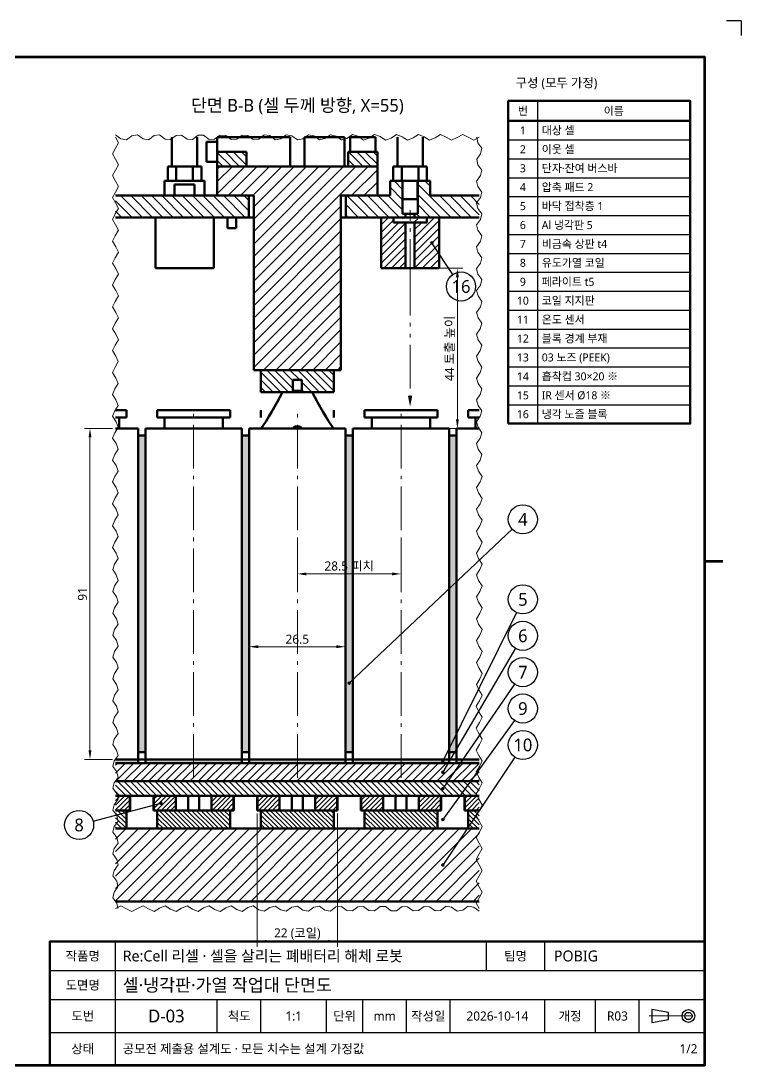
# Model space of a CAD drawing. Header units: millimetres. Extents: x 0 to 1800, y -680 to 297.
# Drawn here: x 222 to 420, y -330 to -43 of the extents above; entities that cross this region are included whole.
import ezdxf
from ezdxf.enums import TextEntityAlignment as Align

# ---------------------------------------------------------------- set-up
doc = ezdxf.new("R2010")
doc.units = ezdxf.units.MM
doc.linetypes.add('KS_CENTER', pattern=[17, 12, -2, 1, -2])
doc.linetypes.add('KS_PHANTOM', pattern=[20, 12, -2, 1, -2, 1, -2])
for name, color, linetype, lineweight in [('BALLOON', 7, 'Continuous', 25), ('BREAK', 7, 'Continuous', 18), ('CENTER', 1, 'KS_CENTER', 18), ('DIM', 3, 'Continuous', 18), ('FRAME', 7, 'Continuous', 70), ('HATCH', 8, 'Continuous', 13), ('OUTLINE', 7, 'Continuous', 50), ('PHANTOM', 6, 'KS_PHANTOM', 18), ('SYMBOL', 7, 'Continuous', 25), ('TABLE', 7, 'Continuous', 25), ('TABLE_THK', 7, 'Continuous', 50), ('TEXT', 7, 'Continuous', 25)]:
    doc.layers.add(name, color=color, linetype=linetype, lineweight=lineweight)
doc.styles.add('KS', font='malgun.ttf')
doc.dimstyles.new('KS_00', dxfattribs={"dimtxt": 2.5, "dimasz": 2.5, "dimexe": 1.5, "dimexo": 0.8, "dimgap": 0.8, "dimtad": 1, "dimlfac": 50, "dimdsep": 46, "dimtxsty": 'KS', "dimcen": 0, "dimclrd": 3, "dimclre": 3, "dimclrt": 7, "dimazin": 3, "dimtfac": 0.7, "dimtmove": 0, "dimatfit": 3, "dimlwd": 18, "dimlwe": 18, "dimarcsym": 0})

# ---------------------------------------------------------------- blocks, each defined once
blk = doc.blocks.new('_CLOSEDFILLED')
at = {"color": 0, "linetype": 'ByBlock'}
blk.add_solid([(-1, 0.16), (0, 0), (-1, -0.16)], dxfattribs=at)
blk = doc.blocks.new('*D37')
at = {"color": 3, "lineweight": 18}
for p, q in [((284.75, 125.8), (284.75, 126.5)), ((311.25, 125.8), (311.25, 126.5)), ((287.25, 125), (308.75, 125))]:
    blk.add_line(p, q, dxfattribs=at)
at = {"layer": 'Defpoints'}
for p in [(284.75, 125), (284.75, 125), (311.25, 125)]:
    blk.add_point(p, dxfattribs=at)
at = {"layer": 'DIM', "color": 3, "xscale": 2.5, "yscale": 2.5, "rotation": 180}
blk.add_blockref('_CLOSEDFILLED', (284.75, 125), dxfattribs=at)
at = {"layer": 'DIM', "color": 3, "xscale": 2.5, "yscale": 2.5}
blk.add_blockref('_CLOSEDFILLED', (311.25, 125), dxfattribs=at)
at = {"layer": 'DIM', "color": 7, "insert": (298, 127.05), "char_height": 2.5, "attachment_point": 5, "style": 'KS'}
blk.add_mtext('26.5', dxfattribs=at)
blk = doc.blocks.new('*D38')
at = {"color": 3, "lineweight": 18}
for p, q in [((298, 154.2), (298, 143.5)), ((326.5, 154.2), (326.5, 143.5)), ((300.5, 145), (324, 145))]:
    blk.add_line(p, q, dxfattribs=at)
at = {"layer": 'Defpoints'}
for p in [(298, 155), (326.5, 155), (298, 145)]:
    blk.add_point(p, dxfattribs=at)
at = {"layer": 'DIM', "color": 3, "xscale": 2.5, "yscale": 2.5, "rotation": 180}
blk.add_blockref('_CLOSEDFILLED', (298, 145), dxfattribs=at)
at = {"layer": 'DIM', "color": 3, "xscale": 2.5, "yscale": 2.5}
blk.add_blockref('_CLOSEDFILLED', (326.5, 145), dxfattribs=at)
at = {"layer": 'DIM', "color": 7, "insert": (312.25, 147.05), "char_height": 2.5, "attachment_point": 5, "style": 'KS'}
blk.add_mtext('28.5 피치', dxfattribs=at)
blk = doc.blocks.new('*D39')
at = {"color": 3, "lineweight": 18}
for p, q in [((247.2, 185), (239.5, 185)), ((241, 96.5), (241, 182.5)), ((247.2, 94), (239.5, 94))]:
    blk.add_line(p, q, dxfattribs=at)
at = {"layer": 'Defpoints'}
for p in [(248, 185), (241, 94), (248, 94)]:
    blk.add_point(p, dxfattribs=at)
at = {"layer": 'DIM', "color": 3, "xscale": 2.5, "yscale": 2.5}
for p, rotation in [((241, 185), 90), ((241, 94), 270)]:
    blk.add_blockref('_CLOSEDFILLED', p, dxfattribs=dict(at, rotation=rotation))
at = {"layer": 'DIM', "color": 7, "insert": (238.95, 139.5), "char_height": 2.5, "attachment_point": 5, "rotation": 90, "style": 'KS'}
blk.add_mtext('91', dxfattribs=at)
blk = doc.blocks.new('*D40')
at = {"color": 3, "lineweight": 18}
for p, q in [((287, 79.2), (287, 42.5)), ((309, 79.2), (309, 42.5)), ((289.5, 44), (306.5, 44))]:
    blk.add_line(p, q, dxfattribs=at)
at = {"layer": 'Defpoints'}
for p in [(287, 80), (309, 80), (287, 44)]:
    blk.add_point(p, dxfattribs=at)
at = {"layer": 'DIM', "color": 3, "xscale": 2.5, "yscale": 2.5, "rotation": 180}
blk.add_blockref('_CLOSEDFILLED', (287, 44), dxfattribs=at)
at = {"layer": 'DIM', "color": 3, "xscale": 2.5, "yscale": 2.5}
blk.add_blockref('_CLOSEDFILLED', (309, 44), dxfattribs=at)
at = {"layer": 'DIM', "color": 7, "insert": (298, 46.05), "char_height": 2.5, "attachment_point": 5, "style": 'KS'}
blk.add_mtext('22 (코일)', dxfattribs=at)
blk = doc.blocks.new('*D41')
at = {"color": 3, "lineweight": 18}
for p, q in [((329.8, 229), (343.5, 229)), ((342, 187.5), (342, 226.5)), ((329.8, 185), (343.5, 185))]:
    blk.add_line(p, q, dxfattribs=at)
at = {"layer": 'Defpoints'}
for p in [(329, 229), (329, 185), (342, 185)]:
    blk.add_point(p, dxfattribs=at)
at = {"layer": 'DIM', "color": 3, "xscale": 2.5, "yscale": 2.5}
for p, rotation in [((342, 229), 90), ((342, 185), 270)]:
    blk.add_blockref('_CLOSEDFILLED', p, dxfattribs=dict(at, rotation=rotation))
at = {"layer": 'DIM', "color": 7, "insert": (339.95, 207), "char_height": 2.5, "attachment_point": 5, "rotation": 90, "style": 'KS'}
blk.add_mtext('44 토출 높이', dxfattribs=at)
blk = doc.blocks.new('D-03_R03_1of2')
at = {"layer": 'BALLOON'}
h = blk.add_hatch(color=256, dxfattribs=at)
h.dxf.hatch_style = 1
edge = h.paths.add_edge_path()
edge.add_arc((335, 236), 0.5, 0, 360)
h = blk.add_hatch(color=256, dxfattribs=at)
h.dxf.hatch_style = 1
edge = h.paths.add_edge_path()
edge.add_arc((312.25, 115), 0.5, 0, 360)
h = blk.add_hatch(color=256, dxfattribs=at)
h.dxf.hatch_style = 1
edge = h.paths.add_edge_path()
edge.add_arc((338, 93.5), 0.5, 0, 360)
h = blk.add_hatch(color=256, dxfattribs=at)
h.dxf.hatch_style = 1
edge = h.paths.add_edge_path()
edge.add_arc((338, 90.5), 0.5, 0, 360)
h = blk.add_hatch(color=256, dxfattribs=at)
h.dxf.hatch_style = 1
edge = h.paths.add_edge_path()
edge.add_arc((338, 86), 0.5, 0, 360)
h = blk.add_hatch(color=256, dxfattribs=at)
h.dxf.hatch_style = 1
edge = h.paths.add_edge_path()
edge.add_arc((260.5, 82), 0.5, 0, 360)
h = blk.add_hatch(color=256, dxfattribs=at)
h.dxf.hatch_style = 1
edge = h.paths.add_edge_path()
edge.add_arc((338, 77.5), 0.5, 0, 360)
h = blk.add_hatch(color=256, dxfattribs=at)
h.dxf.hatch_style = 1
edge = h.paths.add_edge_path()
edge.add_arc((338, 65), 0.5, 0, 360)
at = {"layer": 'HATCH'}
h = blk.add_hatch(dxfattribs=at)
h.set_pattern_fill('ANSI31', scale=0.503937, angle=90, style=0)
h.paths.add_polyline_path([(284, 257), (276, 257), (276, 261), (284, 261)])
h = blk.add_hatch(dxfattribs=at)
h.set_pattern_fill('ANSI31', scale=0.503937, angle=90, style=0)
h.paths.add_polyline_path([(320, 257), (312, 257), (312, 261), (320, 261)])
h = blk.add_hatch(dxfattribs=at)
h.set_pattern_fill('ANSI31', scale=0.755906, style=0)
h.paths.add_polyline_path([(320, 249), (310, 249), (310, 201), (286, 201), (286, 249), (276, 249), (276, 257), (320, 257)])
h = blk.add_hatch(dxfattribs=at)
h.set_pattern_fill('ANSI31', scale=0.62992, angle=90, style=0)
h.paths.add_polyline_path([(323.5, 249), (323.5, 253), (326.9, 253), (326.9, 244), (327.75, 244), (327.75, 243), (311.3, 243), (311.3, 249)])
h = blk.add_hatch(dxfattribs=at)
h.set_pattern_fill('ANSI31', scale=0.62992, angle=90, style=0)
h.paths.add_polyline_path([(330.25, 243), (330.25, 244), (331.1, 244), (331.1, 253), (334.5, 253), (334.5, 249), (348, 249), (348, 243)])
h = blk.add_hatch(dxfattribs=at)
h.set_pattern_fill('ANSI31', scale=0.62992, angle=90, style=0)
h.paths.add_polyline_path([(284.7, 249), (284.7, 243), (248, 243), (248, 249)])
h = blk.add_hatch(dxfattribs=at)
h.set_pattern_fill('ANSI31', scale=0.47244, style=0)
h.paths.add_polyline_path([(324.4, 243), (324.4, 241.6), (326.9, 241.6), (326.9, 243), (327.75, 243), (327.75, 229), (321, 229), (321, 243)])
h = blk.add_hatch(dxfattribs=at)
h.set_pattern_fill('ANSI31', scale=0.47244, style=0)
h.paths.add_polyline_path([(337, 229), (330.25, 229), (330.25, 243), (331.1, 243), (331.1, 241.6), (333.6, 241.6), (333.6, 243), (337, 243)])
h = blk.add_hatch(dxfattribs=at)
h.set_pattern_fill('ANSI31', scale=0.47244, angle=90, style=0)
h.paths.add_polyline_path([(308, 195), (299.25, 195), (299.25, 198.3), (296.75, 198.3), (296.75, 195), (288, 195), (288, 201), (308, 201)])
h = blk.add_hatch(color=7, dxfattribs=at)
h.dxf.hatch_style = 1
h.paths.add_polyline_path([(256.25, 96), (254.25, 96), (254.25, 183), (256.25, 183)])
h = blk.add_hatch(color=7, dxfattribs=at)
h.dxf.hatch_style = 1
h.paths.add_polyline_path([(284.75, 96), (282.75, 96), (282.75, 183), (284.75, 183)])
h = blk.add_hatch(color=7, dxfattribs=at)
h.dxf.hatch_style = 1
h.paths.add_polyline_path([(313.25, 96), (311.25, 96), (311.25, 183), (313.25, 183)])
h = blk.add_hatch(color=7, dxfattribs=at)
h.dxf.hatch_style = 1
h.paths.add_polyline_path([(341.75, 96), (339.75, 96), (339.75, 183), (341.75, 183)])
h = blk.add_hatch(color=7, dxfattribs=at)
h.dxf.hatch_style = 1
h.paths.add_polyline_path([(254.25, 94), (254.25, 93), (248, 93), (248, 94)])
h = blk.add_hatch(dxfattribs=at)
h.set_pattern_fill('ANSI31', scale=0.503937, style=0)
h.paths.add_polyline_path([(348, 93), (348, 88), (248, 88), (248, 93)])
h = blk.add_hatch(color=7, dxfattribs=at)
h.dxf.hatch_style = 1
h.paths.add_polyline_path([(282.75, 93), (256.25, 93), (256.25, 94), (282.75, 94)])
h = blk.add_hatch(color=7, dxfattribs=at)
h.dxf.hatch_style = 1
h.paths.add_polyline_path([(311.25, 93), (284.75, 93), (284.75, 94), (311.25, 94)])
h = blk.add_hatch(color=7, dxfattribs=at)
h.dxf.hatch_style = 1
h.paths.add_polyline_path([(339.75, 93), (313.25, 93), (313.25, 94), (339.75, 94)])
h = blk.add_hatch(color=7, dxfattribs=at)
h.dxf.hatch_style = 1
h.paths.add_polyline_path([(341.75, 93), (341.75, 94), (348, 94), (348, 93)])
h = blk.add_hatch(dxfattribs=at)
h.set_pattern_fill('ANSI31', scale=0.377953, angle=90, style=0)
h.paths.add_polyline_path([(348, 88), (348, 84), (248, 84), (248, 88)])
h = blk.add_hatch(dxfattribs=at)
h.set_pattern_fill('ANSI31', scale=0.283465, style=0)
h.paths.add_polyline_path([(251.95445, 84), (251.95445, 80), (251.95445, 80), (248, 80), (248, 84)])
h = blk.add_hatch(dxfattribs=at)
h.set_pattern_fill('ANSI31', scale=0.283465, style=0)
h.paths.add_polyline_path([(264.60102, 80), (258.54555, 80), (258.54555, 84), (264.60102, 84)])
h = blk.add_hatch(dxfattribs=at)
h.set_pattern_fill('ANSI31', scale=0.283465, style=0)
h.paths.add_polyline_path([(280.45445, 80), (274.39898, 80), (274.39898, 84), (280.45445, 84)])
h = blk.add_hatch(dxfattribs=at)
h.set_pattern_fill('ANSI31', scale=0.283465, style=0)
h.paths.add_polyline_path([(293.10102, 80), (287.04555, 80), (287.04555, 84), (293.10102, 84)])
h = blk.add_hatch(dxfattribs=at)
h.set_pattern_fill('ANSI31', scale=0.283465, style=0)
h.paths.add_polyline_path([(308.95445, 80), (302.89898, 80), (302.89898, 84), (308.95445, 84)])
h = blk.add_hatch(dxfattribs=at)
h.set_pattern_fill('ANSI31', scale=0.283465, style=0)
h.paths.add_polyline_path([(321.60102, 80), (315.54555, 80), (315.54555, 84), (321.60102, 84)])
h = blk.add_hatch(dxfattribs=at)
h.set_pattern_fill('ANSI31', scale=0.283465, style=0)
h.paths.add_polyline_path([(337.45445, 80), (331.39898, 80), (331.39898, 84), (337.45445, 84)])
h = blk.add_hatch(dxfattribs=at)
h.set_pattern_fill('ANSI31', scale=0.283465, style=0)
h.paths.add_polyline_path([(344.04555, 80), (344.04555, 84), (348, 84), (348, 80)])
h = blk.add_hatch(dxfattribs=at)
h.set_pattern_fill('ANSI31', scale=0.283465, angle=90, style=0)
h.paths.add_polyline_path([(251, 80), (251, 75), (248, 75), (248, 80)])
h = blk.add_hatch(dxfattribs=at)
h.set_pattern_fill('ANSI31', scale=0.283465, angle=90, style=0)
h.paths.add_polyline_path([(279.5, 75), (259.5, 75), (259.5, 80), (279.5, 80)])
h = blk.add_hatch(dxfattribs=at)
h.set_pattern_fill('ANSI31', scale=0.283465, angle=90, style=0)
h.paths.add_polyline_path([(308, 75), (288, 75), (288, 80), (308, 80)])
h = blk.add_hatch(dxfattribs=at)
h.set_pattern_fill('ANSI31', scale=0.283465, angle=90, style=0)
h.paths.add_polyline_path([(336.5, 75), (316.5, 75), (316.5, 80), (336.5, 80)])
h = blk.add_hatch(dxfattribs=at)
h.set_pattern_fill('ANSI31', scale=0.283465, angle=90, style=0)
h.paths.add_polyline_path([(345, 75), (345, 80), (348, 80), (348, 75)])
h = blk.add_hatch(dxfattribs=at)
h.set_pattern_fill('ANSI31', scale=0.75591, style=0)
h.paths.add_polyline_path([(348, 75), (348, 55), (248, 55), (248, 75)])
at = {"layer": 'BALLOON'}
for p, q in [((340.7812, 227.3282), (335, 236)), ((357.08899, 157.25664), (312.25, 115)), ((358.22728, 134.41427), (338, 93.5)), ((357.97594, 124.5499), (338, 90.5)), ((357.73388, 114.70383), (338, 86)), ((357.65998, 104.75588), (338, 77.5)), ((357.7812, 94.6718), (338, 65)), ((241.86494, 77.03065), (260.5, 82))]:
    blk.add_line(p, q, dxfattribs=at)
for centre in [(343, 224), (360, 160), (360, 138), (360, 128), (360, 118), (360, 108), (360, 98), (238, 76)]:
    blk.add_circle(centre, 4, dxfattribs=at)
at = {"layer": 'BREAK'}
for points in [[(248, 265), (248.79999, 263.49645), (247.99406, 261.99291), (247.20005, 260.48936), (248.01188, 258.98582), (248.79986, 257.48227), (247.98218, 255.97872), (247.20027, 254.47518), (248.02376, 252.97163), (248.79955, 251.46809), (247.9703, 249.96454), (247.20067, 248.46099), (248.03564, 246.95745), (248.79907, 245.4539), (247.95843, 243.95035), (247.20124, 242.44681), (248.0475, 240.94326), (248.79841, 239.43972), (247.94657, 237.93617), (247.20199, 236.43262), (248.05936, 234.92908), (248.79757, 233.42553), (247.93472, 231.92199), (247.20292, 230.41844), (248.0712, 228.91489), (248.79656, 227.41135), (247.92288, 225.9078), (247.20402, 224.40426), (248.08303, 222.90071), (248.79537, 221.39716), (247.91106, 219.89362), (247.20529, 218.39007), (248.09484, 216.88652), (248.794, 215.38298), (247.89926, 213.87943), (247.20675, 212.37589), (248.10663, 210.87234), (248.79246, 209.36879), (247.88748, 207.86525), (247.20838, 206.3617), (248.11839, 204.85816), (248.79075, 203.35461), (247.87573, 201.85106), (247.21018, 200.34752), (248.13013, 198.84397), (248.78886, 197.34043), (247.86401, 195.83688), (247.21215, 194.33333), (248.14184, 192.82979), (248.78679, 191.32624), (247.85231, 189.8227), (247.2143, 188.31915), (248.15352, 186.8156), (248.78456, 185.31206), (247.84065, 183.80851), (247.21663, 182.30496), (248.16517, 180.80142), (248.78215, 179.29787), (247.82902, 177.79433), (247.21912, 176.29078), (248.17678, 174.78723), (248.77956, 173.28369), (247.81743, 171.78014), (247.22179, 170.2766), (248.18834, 168.77305), (248.77681, 167.2695), (247.80589, 165.76596), (247.22463, 164.26241), (248.19987, 162.75887), (248.77388, 161.25532), (247.79438, 159.75177), (247.22765, 158.24823), (248.21136, 156.74468), (248.77079, 155.24113), (247.78292, 153.73759), (247.23083, 152.23404), (248.22279, 150.7305), (248.76752, 149.22695), (247.77151, 147.7234), (247.23418, 146.21986), (248.23418, 144.71631), (248.76408, 143.21277), (247.76014, 141.70922), (247.2377, 140.20567), (248.24552, 138.70213), (248.76048, 137.19858), (247.74883, 135.69504), (247.24139, 134.19149), (248.2568, 132.68794), (248.7567, 131.1844), (247.73758, 129.68085), (247.24524, 128.1773), (248.26803, 126.67376), (248.75276, 125.17021), (247.72638, 123.66667), (247.24927, 122.16312), (248.27919, 120.65957), (248.74866, 119.15603), (247.71525, 117.65248), (247.25346, 116.14894), (248.2903, 114.64539), (248.74439, 113.14184), (247.70417, 111.6383), (247.25781, 110.13475), (248.30134, 108.63121), (248.73995, 107.12766), (247.69317, 105.62411), (247.26233, 104.12057), (248.31231, 102.61702), (248.73536, 101.11348), (247.68223, 99.60993), (247.267, 98.10638), (248.32322, 96.60284), (248.73059, 95.09929), (247.67136, 93.59574), (247.27185, 92.0922), (248.33405, 90.58865), (248.72567, 89.08511), (247.66056, 87.58156), (247.27685, 86.07801), (248.34481, 84.57447), (248.72059, 83.07092), (247.64984, 81.56738), (247.28201, 80.06383), (248.3555, 78.56028), (248.71535, 77.05674), (247.63919, 75.55319), (247.28733, 74.04965), (248.3661, 72.5461), (248.70995, 71.04255), (247.62863, 69.53901), (247.29281, 68.03546), (248.37663, 66.53191), (248.7044, 65.02837), (247.61814, 63.52482), (247.29844, 62.02128), (248.38707, 60.51773), (248.69869, 59.01418), (247.60774, 57.51064), (247.30423, 56.00709), (248.39742, 54.50355), (248.69282, 53)], [(348, 265), (346.48485, 264.2001), (344.9697, 265.02538), (343.45455, 265.79909), (341.93939, 264.94926), (340.42424, 264.20252), (338.90909, 265.07604), (337.39394, 265.79507), (335.87879, 264.89873), (334.36364, 264.20814), (332.84848, 265.1264), (331.33333, 265.78785), (329.81818, 264.8486), (328.30303, 264.21696), (326.78788, 265.17625), (325.27273, 265.77745), (323.75758, 264.79908), (322.24242, 264.22893), (320.72727, 265.22539), (319.21212, 265.76392), (317.69697, 264.75037), (316.18182, 264.244), (314.66667, 265.27362), (313.15152, 265.74732), (311.63636, 264.70267), (310.12121, 264.26212), (308.60606, 265.32074), (307.09091, 265.72771), (305.57576, 264.65616), (304.06061, 264.2832), (302.54545, 265.36658), (301.0303, 265.70516), (299.51515, 264.61104), (298, 264.30718), (296.48485, 265.41094), (294.9697, 265.67978), (293.45455, 264.56749), (291.93939, 264.33394), (290.42424, 265.45365), (288.90909, 265.65166), (287.39394, 264.52567), (285.87879, 264.36339), (284.36364, 265.49453), (282.84848, 265.62092), (281.33333, 264.48577), (279.81818, 264.3954), (278.30303, 265.53342), (276.78788, 265.58767), (275.27273, 264.44794), (273.75758, 264.42984), (272.24242, 265.57016), (270.72727, 265.55206), (269.21212, 264.41233), (267.69697, 264.46658), (266.18182, 265.6046), (264.66667, 265.51423), (263.15152, 264.37908), (261.63636, 264.50547), (260.12121, 265.63661), (258.60606, 265.47433), (257.09091, 264.34834), (255.57576, 264.54635), (254.06061, 265.66606), (252.54545, 265.43251), (251.0303, 264.32022), (249.51515, 264.58906), (248, 265.69282)], [(348, 53), (347.20001, 54.50355), (348.00594, 56.00709), (348.79995, 57.51064), (347.98812, 59.01418), (347.20014, 60.51773), (348.01782, 62.02128), (348.79973, 63.52482), (347.97624, 65.02837), (347.20045, 66.53191), (348.0297, 68.03546), (348.79933, 69.53901), (347.96436, 71.04255), (347.20093, 72.5461), (348.04157, 74.04965), (348.79876, 75.55319), (347.9525, 77.05674), (347.20159, 78.56028), (348.05343, 80.06383), (348.79801, 81.56738), (347.94064, 83.07092), (347.20243, 84.57447), (348.06528, 86.07801), (348.79708, 87.58156), (347.9288, 89.08511), (347.20344, 90.58865), (348.07712, 92.0922), (348.79598, 93.59574), (347.91697, 95.09929), (347.20463, 96.60284), (348.08894, 98.10638), (348.79471, 99.60993), (347.90516, 101.11348), (347.206, 102.61702), (348.10074, 104.12057), (348.79325, 105.62411), (347.89337, 107.12766), (347.20754, 108.63121), (348.11252, 110.13475), (348.79162, 111.6383), (347.88161, 113.14184), (347.20925, 114.64539), (348.12427, 116.14894), (348.78982, 117.65248), (347.86987, 119.15603), (347.21114, 120.65957), (348.13599, 122.16312), (348.78785, 123.66667), (347.85816, 125.17021), (347.21321, 126.67376), (348.14769, 128.1773), (348.7857, 129.68085), (347.84648, 131.1844), (347.21544, 132.68794), (348.15935, 134.19149), (348.78337, 135.69504), (347.83483, 137.19858), (347.21785, 138.70213), (348.17098, 140.20567), (348.78088, 141.70922), (347.82322, 143.21277), (347.22044, 144.71631), (348.18257, 146.21986), (348.77821, 147.7234), (347.81166, 149.22695), (347.22319, 150.7305), (348.19411, 152.23404), (348.77537, 153.73759), (347.80013, 155.24113), (347.22612, 156.74468), (348.20562, 158.24823), (348.77235, 159.75177), (347.78864, 161.25532), (347.22921, 162.75887), (348.21708, 164.26241), (348.76917, 165.76596), (347.77721, 167.2695), (347.23248, 168.77305), (348.22849, 170.2766), (348.76582, 171.78014), (347.76582, 173.28369), (347.23592, 174.78723), (348.23986, 176.29078), (348.7623, 177.79433), (347.75448, 179.29787), (347.23952, 180.80142), (348.25117, 182.30496), (348.75861, 183.80851), (347.7432, 185.31206), (347.2433, 186.8156), (348.26242, 188.31915), (348.75476, 189.8227), (347.73197, 191.32624), (347.24724, 192.82979), (348.27362, 194.33333), (348.75073, 195.83688), (347.72081, 197.34043), (347.25134, 198.84397), (348.28475, 200.34752), (348.74654, 201.85106), (347.7097, 203.35461), (347.25561, 204.85816), (348.29583, 206.3617), (348.74219, 207.86525), (347.69866, 209.36879), (347.26005, 210.87234), (348.30683, 212.37589), (348.73767, 213.87943), (347.68769, 215.38298), (347.26464, 216.88652), (348.31777, 218.39007), (348.733, 219.89362), (347.67678, 221.39716), (347.26941, 222.90071), (348.32864, 224.40426), (348.72815, 225.9078), (347.66595, 227.41135), (347.27433, 228.91489), (348.33944, 230.41844), (348.72315, 231.92199), (347.65519, 233.42553), (347.27941, 234.92908), (348.35016, 236.43262), (348.71799, 237.93617), (347.6445, 239.43972), (347.28465, 240.94326), (348.36081, 242.44681), (348.71267, 243.95035), (347.6339, 245.4539), (347.29005, 246.95745), (348.37137, 248.46099), (348.70719, 249.96454), (347.62337, 251.46809), (347.2956, 252.97163), (348.38186, 254.47518), (348.70156, 255.97872), (347.61293, 257.48227), (347.30131, 258.98582), (348.39226, 260.48936), (348.69577, 261.99291), (347.60258, 263.49645), (347.30718, 265)], [(248, 53), (249.51515, 53.7999), (251.0303, 52.97462), (252.54545, 52.20091), (254.06061, 53.05074), (255.57576, 53.79748), (257.09091, 52.92396), (258.60606, 52.20493), (260.12121, 53.10127), (261.63636, 53.79186), (263.15152, 52.8736), (264.66667, 52.21215), (266.18182, 53.1514), (267.69697, 53.78304), (269.21212, 52.82375), (270.72727, 52.22255), (272.24242, 53.20092), (273.75758, 53.77107), (275.27273, 52.77461), (276.78788, 52.23608), (278.30303, 53.24963), (279.81818, 53.756), (281.33333, 52.72638), (282.84848, 52.25268), (284.36364, 53.29733), (285.87879, 53.73788), (287.39394, 52.67926), (288.90909, 52.27229), (290.42424, 53.34384), (291.93939, 53.7168), (293.45455, 52.63342), (294.9697, 52.29484), (296.48485, 53.38896), (298, 53.69282), (299.51515, 52.58906), (301.0303, 52.32022), (302.54545, 53.43251), (304.06061, 53.66606), (305.57576, 52.54635), (307.09091, 52.34834), (308.60606, 53.47433), (310.12121, 53.63661), (311.63636, 52.50547), (313.15152, 52.37908), (314.66667, 53.51423), (316.18182, 53.6046), (317.69697, 52.46658), (319.21212, 52.41233), (320.72727, 53.55206), (322.24242, 53.57016), (323.75758, 52.42984), (325.27273, 52.44794), (326.78788, 53.58767), (328.30303, 53.53342), (329.81818, 52.3954), (331.33333, 52.48577), (332.84848, 53.62092), (334.36364, 53.49453), (335.87879, 52.36339), (337.39394, 52.52567), (338.90909, 53.65166), (340.42424, 53.45365), (341.93939, 52.33394), (343.45455, 52.56749), (344.9697, 53.67978), (346.48485, 53.41094), (348, 52.30718)]]:
    blk.add_lwpolyline(points, dxfattribs=at)
at = {"layer": 'CENTER'}
for p, q in [((329, 225), (329, 245)), ((269.5, 89), (269.5, 189)), ((298, 89), (298, 189)), ((326.5, 89), (326.5, 189)), ((394.75, 23.5), (408, 23.5))]:
    blk.add_line(p, q, dxfattribs=at)
at = {"layer": 'FRAME'}
blk.add_line((410, 148.5), (415, 148.5), dxfattribs=at)
blk.add_lwpolyline([(20, 10), (410, 10), (410, 287), (20, 287)], close=True, dxfattribs=at)
at = {"layer": 'OUTLINE'}
for p, q in [((273, 263.75), (276, 263.75)), ((276, 261), (276, 257)), ((276, 261), (284, 261)), ((284, 261), (284, 257)), ((312, 261), (312, 257)), ((312, 261), (320, 261)), ((320, 261), (320, 257)), ((262.3812, 257), (264.6906, 257)), ((262.3812, 253), (262.3812, 257)), ((264.6906, 253), (264.6906, 257)), ((264.6906, 257), (269.3094, 257)), ((269.3094, 253), (269.3094, 257)), ((269.3094, 257), (271.6188, 257)), ((271.6188, 253), (271.6188, 257)), ((273, 258.25), (276, 258.25)), ((276, 257), (276, 249)), ((276, 257), (320, 257)), ((276, 257), (284, 257)), ((312, 257), (320, 257)), ((320, 257), (320, 249)), ((324.3812, 257), (326.6906, 257)), ((324.3812, 253), (324.3812, 257)), ((326.6906, 253), (326.6906, 257)), ((326.6906, 257), (331.3094, 257)), ((331.3094, 253), (331.3094, 257)), ((331.3094, 257), (333.6188, 257)), ((333.6188, 253), (333.6188, 257)), ((261.5, 249), (261.5, 253)), ((272.5, 249), (272.5, 253)), ((323.5, 249), (323.5, 253)), ((323.5, 253), (324.3812, 253)), ((324.3812, 253), (326.6906, 253)), ((326.6906, 253), (331.3094, 253)), ((326.9, 244), (326.9, 253)), ((326.95, 248), (326.95, 253)), ((331.05, 248), (331.05, 253)), ((331.1, 244), (331.1, 253)), ((331.3094, 253), (333.6188, 253)), ((333.6188, 253), (334.5, 253)), ((334.5, 249), (334.5, 253)), ((264.25, 252), (264.25, 249)), ((269.75, 252), (269.75, 249)), ((276, 249), (286, 249)), ((284.7, 249), (284.7, 243)), ((284.7, 249), (286, 249)), ((286, 249), (286, 201)), ((310, 249), (320, 249)), ((310, 249), (310, 201)), ((310, 249), (311.3, 249)), ((311.3, 249), (311.3, 243)), ((311.3, 249), (323.5, 249)), ((326.9, 244), (327.75, 244)), ((327.75, 243), (327.75, 244)), ((330.25, 243), (330.25, 244)), ((330.25, 244), (331.1, 244)), ((259, 229), (259, 243)), ((275, 229), (275, 243)), ((278.8, 243), (278.8, 240)), ((281.2, 243), (281.2, 240)), ((284.7, 243), (286, 243)), ((310, 243), (311.3, 243)), ((311.3, 243), (327.75, 243)), ((321, 243), (321, 229)), ((321, 243), (324.4, 243)), ((324.4, 241.6), (324.4, 243)), ((324.4, 241.6), (326.9, 241.6)), ((324.42, 241.62), (324.42, 242.98)), ((326.9, 242.98), (326.9, 243)), ((326.9, 243), (327.75, 243)), ((326.9, 241.6), (326.9, 241.62)), ((327.75, 242.98), (327.75, 243)), ((327.75, 229), (327.75, 241.62)), ((330.25, 242.98), (330.25, 243)), ((330.25, 243), (331.1, 243)), ((330.25, 229), (330.25, 241.62)), ((331.1, 242.98), (331.1, 243)), ((331.1, 241.6), (331.1, 241.62)), ((331.1, 241.6), (333.6, 241.6)), ((333.58, 241.62), (333.58, 242.98)), ((333.6, 243), (337, 243)), ((333.6, 241.6), (333.6, 243)), ((337, 243), (337, 229)), ((259, 229), (275, 229)), ((321, 229), (327.75, 229)), ((330.25, 229), (337, 229)), ((286, 201), (310, 201)), ((288, 201), (288, 195)), ((288, 201), (308, 201)), ((308, 201), (308, 195)), ((296.75, 198.3), (299.25, 198.3)), ((296.75, 195), (296.75, 198.3)), ((299.25, 195), (299.25, 198.3)), ((288, 195), (296.75, 195)), ((294, 194.94296), (294, 195)), ((299.25, 195), (308, 195)), ((302, 194.94296), (302, 195)), ((251, 188), (251, 190)), ((259.5, 188), (259.5, 190)), ((259.5, 190), (279.5, 190)), ((279.5, 188), (279.5, 190)), ((288, 188), (288, 190)), ((308, 188), (308, 190)), ((316.5, 188), (316.5, 190)), ((316.5, 190), (336.5, 190)), ((336.5, 188), (336.5, 190)), ((345, 188), (345, 190)), ((249, 185), (249, 188)), ((249, 188), (251, 188)), ((259.5, 188), (261.5, 188)), ((261.5, 185), (261.5, 188)), ((261.5, 188), (277.5, 188)), ((277.5, 185), (277.5, 188)), ((277.5, 188), (279.5, 188)), ((290, 187.99999), (290, 188)), ((306, 187.99999), (306, 188)), ((316.5, 188), (318.5, 188)), ((318.5, 185), (318.5, 188)), ((318.5, 188), (334.5, 188)), ((334.5, 185), (334.5, 188)), ((334.5, 188), (336.5, 188)), ((345, 188), (347, 188)), ((347, 185), (347, 188)), ((254.25, 185), (254.25, 94)), ((256.25, 185), (256.25, 94)), ((256.25, 185), (282.75, 185)), ((282.75, 185), (282.75, 94)), ((284.75, 185), (284.75, 94)), ((284.75, 185), (311.25, 185)), ((311.25, 185), (311.25, 94)), ((313.25, 185), (313.25, 94)), ((313.25, 185), (339.75, 185)), ((339.75, 185), (339.75, 94)), ((341.75, 185), (341.75, 94)), ((254.25, 183), (254.25, 96)), ((254.25, 183), (256.25, 183)), ((256.25, 183), (256.25, 96)), ((282.75, 183), (282.75, 96)), ((282.75, 183), (284.75, 183)), ((284.75, 183), (284.75, 96)), ((311.25, 183), (311.25, 96)), ((311.25, 183), (313.25, 183)), ((313.25, 183), (313.25, 96)), ((339.75, 183), (339.75, 96)), ((339.75, 183), (341.75, 183)), ((341.75, 183), (341.75, 96)), ((254.25, 96), (256.25, 96)), ((282.75, 96), (284.75, 96)), ((311.25, 96), (313.25, 96)), ((339.75, 96), (341.75, 96)), ((254.25, 94), (254.25, 93)), ((254.25, 94), (256.25, 94)), ((256.25, 94), (256.25, 93)), ((256.25, 94), (282.75, 94)), ((256.25, 93), (282.75, 93)), ((282.75, 94), (282.75, 93)), ((282.75, 94), (284.75, 94)), ((284.75, 94), (284.75, 93)), ((284.75, 94), (311.25, 94)), ((284.75, 93), (311.25, 93)), ((311.25, 94), (311.25, 93)), ((311.25, 94), (313.25, 94)), ((313.25, 94), (313.25, 93)), ((313.25, 94), (339.75, 94)), ((313.25, 93), (339.75, 93)), ((339.75, 94), (339.75, 93)), ((339.75, 94), (341.75, 94)), ((341.75, 94), (341.75, 93)), ((251.95445, 84), (251.95445, 80)), ((252, 80), (252, 84)), ((258.5, 80), (258.5, 84)), ((264.60102, 84), (258.54555, 84)), ((258.54555, 84), (258.54555, 80)), ((264.60102, 84), (264.60102, 80)), ((268, 80), (268, 84)), ((271, 80), (271, 84)), ((280.45445, 84), (274.39898, 84)), ((274.39898, 84), (274.39898, 80)), ((280.45445, 84), (280.45445, 80)), ((280.5, 80), (280.5, 84)), ((287, 80), (287, 84)), ((293.10102, 84), (287.04555, 84)), ((287.04555, 84), (287.04555, 80)), ((293.10102, 84), (293.10102, 80)), ((296.5, 80), (296.5, 84)), ((299.5, 80), (299.5, 84)), ((308.95445, 84), (302.89898, 84)), ((302.89898, 84), (302.89898, 80)), ((308.95445, 84), (308.95445, 80)), ((309, 80), (309, 84)), ((315.5, 80), (315.5, 84)), ((321.60102, 84), (315.54555, 84)), ((315.54555, 84), (315.54555, 80)), ((321.60102, 84), (321.60102, 80)), ((325, 80), (325, 84)), ((328, 80), (328, 84)), ((337.45445, 84), (331.39898, 84)), ((331.39898, 84), (331.39898, 80)), ((337.45445, 84), (337.45445, 80)), ((337.5, 80), (337.5, 84)), ((344, 80), (344, 84)), ((344.04555, 84), (344.04555, 80)), ((251, 80), (251, 75)), ((264.60102, 80), (258.54555, 80)), ((259.5, 80), (259.5, 75)), ((259.5, 80), (279.5, 80)), ((280.45445, 80), (274.39898, 80)), ((279.5, 80), (279.5, 75)), ((293.10102, 80), (287.04555, 80)), ((288, 80), (288, 75)), ((288, 80), (308, 80)), ((308.95445, 80), (302.89898, 80)), ((308, 80), (308, 75)), ((321.60102, 80), (315.54555, 80)), ((316.5, 80), (316.5, 75)), ((316.5, 80), (336.5, 80)), ((337.45445, 80), (331.39898, 80)), ((336.5, 80), (336.5, 75)), ((345, 80), (345, 75)), ((259.5, 75), (279.5, 75)), ((288, 75), (308, 75)), ((316.5, 75), (336.5, 75))]:
    blk.add_line(p, q, dxfattribs=at)
for points in [[(263.5, 257), (263.5, 265)], [(270.5, 257), (270.5, 265)], [(276, 261), (276, 265)], [(276, 265), (296, 265)], [(296, 257), (296, 265)], [(300, 265), (311, 265)], [(300, 257), (300, 265)], [(311, 257), (311, 265)], [(312.58775, 265), (312.5, 265)], [(312.5, 265), (312.5, 261)], [(312.84661, 265), (312.58775, 265)], [(313.26359, 265), (312.84661, 265)], [(313.81779, 265), (313.26359, 265)], [(314.48141, 265), (313.81779, 265)], [(315.22118, 265), (314.48141, 265)], [(316, 265), (315.22118, 265)], [(316.77882, 265), (316, 265)], [(317.51859, 265), (316.77882, 265)], [(318.18221, 265), (317.51859, 265)], [(318.73641, 265), (318.18221, 265)], [(319.15339, 265), (318.73641, 265)], [(319.41225, 265), (319.15339, 265)], [(319.5, 265), (319.41225, 265)], [(319.5, 265), (319.5, 261)], [(325.5, 257), (325.5, 265)], [(332.5, 257), (332.5, 265)], [(273, 263.75), (273, 263.68105), (273, 263.47766), (273, 263.15004), (273, 262.7146), (273, 262.19318), (273, 261.61193), (273, 261), (273, 260.38807), (273, 259.80682), (273, 259.2854), (273, 258.84996), (273, 258.52234), (273, 258.31895), (273, 258.25)], [(261.5, 253), (261.53458, 253), (261.6379, 253), (261.80864, 253), (262.04467, 253), (262.34302, 253), (262.69993, 253), (263.11091, 253), (263.57081, 253), (264.07382, 253), (264.61364, 253), (265.18347, 253), (265.77613, 253), (266.3842, 253), (267, 253)], [(267, 253), (267.6158, 253), (268.22387, 253), (268.81653, 253), (269.38636, 253), (269.92618, 253), (270.42919, 253), (270.88909, 253), (271.30007, 253), (271.65698, 253), (271.95533, 253), (272.19136, 253), (272.3621, 253), (272.46542, 253), (272.5, 253)], [(269.75, 252), (269.68105, 252), (269.47766, 252), (269.15004, 252), (268.7146, 252), (268.19318, 252), (267.61193, 252), (267, 252), (266.38807, 252), (265.80682, 252), (265.2854, 252), (264.84996, 252), (264.52234, 252), (264.31895, 252), (264.25, 252)], [(248, 249), (284.7, 249)], [(326.95, 248), (326.96289, 248), (327.0014, 248), (327.06504, 248), (327.15301, 248), (327.26422, 248), (327.39725, 248), (327.55043, 248), (327.72185, 248), (327.90933, 248), (328.11054, 248), (328.32293, 248), (328.54383, 248), (328.77047, 248), (329, 248)], [(329, 248), (329.22953, 248), (329.45617, 248), (329.67707, 248), (329.88946, 248), (330.09067, 248), (330.27815, 248), (330.44957, 248), (330.60275, 248), (330.73578, 248), (330.84699, 248), (330.93496, 248), (330.9986, 248), (331.03711, 248), (331.05, 248)], [(334.5, 249), (348, 249)], [(334.5, 249), (348, 249)], [(330.25, 244), (330.21866, 244), (330.12621, 244), (329.97729, 244), (329.77936, 244), (329.54235, 244), (329.27815, 244), (329, 244), (328.72185, 244), (328.45765, 244), (328.22064, 244), (328.02271, 244), (327.87379, 244), (327.78134, 244), (327.75, 244)], [(248, 243), (284.7, 243)], [(326.9, 241.6), (326.58616, 241.6), (326.28713, 241.6), (326.00473, 241.6), (325.74071, 241.6), (325.49668, 241.6), (325.27413, 241.6), (325.07444, 241.6), (324.89883, 241.6), (324.74837, 241.6), (324.62399, 241.6), (324.52645, 241.6), (324.45634, 241.6), (324.41411, 241.6), (324.4, 241.6)], [(324.42, 242.98), (324.4488, 242.98), (324.53483, 242.98), (324.67701, 242.98), (324.87356, 242.98), (325.122, 242.98), (325.41921, 242.98), (325.76145, 242.98), (326.14442, 242.98), (326.56329, 242.98), (327.01281, 242.98), (327.48732, 242.98), (327.98085, 242.98), (328.4872, 242.98), (329, 242.98)], [(324.42, 241.62), (324.4488, 241.62), (324.53483, 241.62), (324.67701, 241.62), (324.87356, 241.62), (325.122, 241.62), (325.41921, 241.62), (325.76145, 241.62), (326.14442, 241.62), (326.56329, 241.62), (327.01281, 241.62), (327.48732, 241.62), (327.98085, 241.62), (328.4872, 241.62), (329, 241.62)], [(330.25, 243), (330.21866, 243), (330.12621, 243), (329.97729, 243), (329.77936, 243), (329.54235, 243), (329.27815, 243), (329, 243), (328.72185, 243), (328.45765, 243), (328.22064, 243), (328.02271, 243), (327.87379, 243), (327.78134, 243), (327.75, 243)], [(329, 242.98), (329.5128, 242.98), (330.01915, 242.98), (330.51268, 242.98), (330.98719, 242.98), (331.43671, 242.98), (331.85558, 242.98), (332.23855, 242.98), (332.58079, 242.98), (332.878, 242.98), (333.12644, 242.98), (333.32299, 242.98), (333.46517, 242.98), (333.5512, 242.98), (333.58, 242.98)], [(329, 241.62), (329.5128, 241.62), (330.01915, 241.62), (330.51268, 241.62), (330.98719, 241.62), (331.43671, 241.62), (331.85558, 241.62), (332.23855, 241.62), (332.58079, 241.62), (332.878, 241.62), (333.12644, 241.62), (333.32299, 241.62), (333.46517, 241.62), (333.5512, 241.62), (333.58, 241.62)], [(330.25, 243), (348, 243)], [(333.6, 241.6), (333.58589, 241.6), (333.54366, 241.6), (333.47355, 241.6), (333.37601, 241.6), (333.25163, 241.6), (333.10117, 241.6), (332.92556, 241.6), (332.72587, 241.6), (332.50332, 241.6), (332.25929, 241.6), (331.99527, 241.6), (331.71287, 241.6), (331.41384, 241.6), (331.1, 241.6)], [(281.2, 240), (281.16991, 240), (281.08116, 240), (280.9382, 240), (280.74819, 240), (280.52066, 240), (280.26703, 240), (280, 240), (279.73297, 240), (279.47934, 240), (279.25181, 240), (279.0618, 240), (278.91884, 240), (278.83009, 240), (278.8, 240)], [(330.25, 229), (330.21866, 229), (330.12621, 229), (329.97729, 229), (329.77936, 229), (329.54235, 229), (329.27815, 229), (329, 229), (328.72185, 229), (328.45765, 229), (328.22064, 229), (328.02271, 229), (327.87379, 229), (327.78134, 229), (327.75, 229)], [(296.75, 198.3), (296.83325, 198.3), (296.91783, 198.3), (297.00364, 198.3), (297.09058, 198.3), (297.17855, 198.3), (297.26746, 198.3), (297.35719, 198.3), (297.44766, 198.3), (297.53875, 198.3), (297.63037, 198.3), (297.72241, 198.3), (297.81477, 198.3), (297.90733, 198.3), (298, 198.3)], [(298, 198.3), (298.09267, 198.3), (298.18523, 198.3), (298.27759, 198.3), (298.36963, 198.3), (298.46125, 198.3), (298.55234, 198.3), (298.64281, 198.3), (298.73254, 198.3), (298.82145, 198.3), (298.90942, 198.3), (298.99636, 198.3), (299.08217, 198.3), (299.16675, 198.3), (299.25, 198.3)], [(296.75, 195.3), (296.83325, 195.3), (296.91783, 195.3), (297.00364, 195.3), (297.09058, 195.3), (297.17855, 195.3), (297.26746, 195.3), (297.35719, 195.3), (297.44766, 195.3), (297.53875, 195.3), (297.63037, 195.3), (297.72241, 195.3), (297.81477, 195.3), (297.90733, 195.3), (298, 195.3)], [(298, 195.3), (298.09267, 195.3), (298.18523, 195.3), (298.27759, 195.3), (298.36963, 195.3), (298.46125, 195.3), (298.55234, 195.3), (298.64281, 195.3), (298.73254, 195.3), (298.82145, 195.3), (298.90942, 195.3), (298.99636, 195.3), (299.08217, 195.3), (299.16675, 195.3), (299.25, 195.3)], [(293.95, 194.91002), (292.42887, 192.19468), (290.88283, 189.49568), (290.1437, 188.24024), (289.38835, 186.99672), (288.63356, 185.82714), (288.23997, 185.27996), (288, 185)], [(294.09047, 195), (293.98571, 194.93365), (293.95897, 194.916), (293.95, 194.91002)], [(293.95, 194.91002), (293.95574, 194.91386)], [(293.95047, 194.91033), (293.95095, 194.91066)], [(293.95144, 194.91098), (293.95574, 194.91386)], [(294, 194.94296), (293.95161, 194.91109)], [(299.25, 195), (299.07891, 195), (298.90438, 195), (298.72698, 195), (298.54727, 195), (298.36581, 195), (298.1832, 195), (298, 195), (297.8168, 195), (297.63419, 195), (297.45273, 195), (297.27302, 195), (297.09562, 195), (296.92109, 195), (296.75, 195)], [(302.05, 194.91002), (302.04103, 194.916), (302.01429, 194.93365), (301.90953, 195)], [(302, 194.94296), (302.04839, 194.91109)], [(302.05, 194.91002), (302.03742, 194.9184), (302, 194.94296)], [(302, 194.94296), (302.03742, 194.9184), (302.05, 194.91002)], [(302.05, 194.91002), (303.57113, 192.19468), (305.11717, 189.49568), (305.8563, 188.24024), (306.61165, 186.99672), (307.36644, 185.82714), (307.76003, 185.27996), (308, 185)], [(248, 190), (251, 190)], [(345, 190), (348, 190)], [(248, 188), (249, 188)], [(347, 188), (348, 188)], [(248, 185), (254.25, 185)], [(298, 185.55556), (297.74967, 185.54342), (297.50199, 185.50593), (297.26123, 185.43854), (297.04111, 185.32452), (296.99726, 185.28161), (296.97133, 185.22759), (296.98564, 185.17059), (297.03056, 185.13014), (297.14396, 185.08164), (297.26554, 185.05252), (297.59749, 185.013), (298, 185)], [(298, 185.55556), (298.25104, 185.54335), (298.4994, 185.50564), (298.74076, 185.43781), (298.85574, 185.38858), (298.96107, 185.32277), (299.00457, 185.27925), (299.0291, 185.22438), (299.01255, 185.16809), (298.96651, 185.12831), (298.85277, 185.08065), (298.73175, 185.05201), (298.40047, 185.01286), (298, 185)], [(341.75, 185), (348, 185)], [(248, 94), (254.25, 94)], [(248, 93), (254.25, 93)], [(248, 93), (348, 93)], [(341.75, 94), (348, 94)], [(341.75, 93), (348, 93)], [(248, 88), (348, 88)], [(248, 88), (348, 88)], [(251.95445, 84), (248, 84)], [(248, 84), (348, 84)], [(348, 84), (344.04555, 84)], [(251.95445, 80), (248, 80)], [(248, 80), (251, 80)], [(252, 80), (251.99977, 80), (251.99907, 80), (251.99791, 80), (251.99628, 80), (251.99419, 80), (251.99163, 80), (251.98861, 80), (251.98512, 80), (251.98117, 80), (251.97675, 80), (251.97187, 80), (251.96653, 80), (251.96072, 80), (251.95445, 80)], [(258.54555, 80), (258.53928, 80), (258.53347, 80), (258.52813, 80), (258.52325, 80), (258.51883, 80), (258.51488, 80), (258.51139, 80), (258.50837, 80), (258.50581, 80), (258.50372, 80), (258.50209, 80), (258.50093, 80), (258.50023, 80), (258.5, 80)], [(280.5, 80), (280.49977, 80), (280.49907, 80), (280.49791, 80), (280.49628, 80), (280.49419, 80), (280.49163, 80), (280.48861, 80), (280.48512, 80), (280.48117, 80), (280.47675, 80), (280.47187, 80), (280.46653, 80), (280.46072, 80), (280.45445, 80)], [(287.04555, 80), (287.03928, 80), (287.03347, 80), (287.02813, 80), (287.02325, 80), (287.01883, 80), (287.01488, 80), (287.01139, 80), (287.00837, 80), (287.00581, 80), (287.00372, 80), (287.00209, 80), (287.00093, 80), (287.00023, 80), (287, 80)], [(309, 80), (308.99977, 80), (308.99907, 80), (308.99791, 80), (308.99628, 80), (308.99419, 80), (308.99163, 80), (308.98861, 80), (308.98512, 80), (308.98117, 80), (308.97675, 80), (308.97187, 80), (308.96653, 80), (308.96072, 80), (308.95445, 80)], [(315.54555, 80), (315.53928, 80), (315.53347, 80), (315.52813, 80), (315.52325, 80), (315.51883, 80), (315.51488, 80), (315.51139, 80), (315.50837, 80), (315.50581, 80), (315.50372, 80), (315.50209, 80), (315.50093, 80), (315.50023, 80), (315.5, 80)], [(337.5, 80), (337.49977, 80), (337.49907, 80), (337.49791, 80), (337.49628, 80), (337.49419, 80), (337.49163, 80), (337.48861, 80), (337.48512, 80), (337.48117, 80), (337.47675, 80), (337.47187, 80), (337.46653, 80), (337.46072, 80), (337.45445, 80)], [(344.04555, 80), (344.03928, 80), (344.03347, 80), (344.02813, 80), (344.02325, 80), (344.01883, 80), (344.01488, 80), (344.01139, 80), (344.00837, 80), (344.00581, 80), (344.00372, 80), (344.00209, 80), (344.00093, 80), (344.00023, 80), (344, 80)], [(348, 80), (344.04555, 80)], [(345, 80), (348, 80)], [(248, 75), (251, 75)], [(248, 75), (348, 75)], [(345, 75), (348, 75)], [(248, 55), (348, 55)]]:
    blk.add_lwpolyline(points, dxfattribs=at)
at = {"layer": 'PHANTOM'}
blk.add_line((329, 228), (329, 192), dxfattribs=at)
blk.add_solid([(329, 191), (328.4, 194), (329.6, 194)], dxfattribs=at)
at = {"layer": 'SYMBOL'}
blk.add_lwpolyline([(395.5, 21.75), (400, 22.5), (400, 24.5), (395.5, 25.25)], close=True, dxfattribs=at)
for radius in [1.75, 1]:
    blk.add_circle((405.5, 23.5), radius, dxfattribs=at)
at = {"layer": 'TABLE'}
for p, q in [((420, 297), (416, 297)), ((420, 297), (420, 293)), ((364, 275), (364, 186.3)), ((356, 264.3), (406, 264.3)), ((356, 259.1), (406, 259.1)), ((356, 253.9), (406, 253.9)), ((356, 248.7), (406, 248.7)), ((356, 243.5), (406, 243.5)), ((356, 238.3), (406, 238.3)), ((356, 233.1), (406, 233.1)), ((356, 227.9), (406, 227.9)), ((356, 222.7), (406, 222.7)), ((356, 217.5), (406, 217.5)), ((356, 212.3), (406, 212.3)), ((356, 207.1), (406, 207.1)), ((356, 201.9), (406, 201.9)), ((356, 196.7), (406, 196.7)), ((356, 191.5), (406, 191.5)), ((356, 186.3), (406, 186.3)), ((248, 36), (248, 44)), ((350, 36), (350, 44)), ((366, 36), (366, 44)), ((230, 36), (410, 36)), ((248, 28), (248, 36)), ((230, 28), (410, 28)), ((248, 19), (248, 28)), ((276, 19), (276, 28)), ((288, 19), (288, 28)), ((306, 19), (306, 28)), ((316, 19), (316, 28)), ((328, 19), (328, 28)), ((340, 19), (340, 28)), ((366, 19), (366, 28)), ((380, 19), (380, 28)), ((392, 19), (392, 28)), ((230, 19), (410, 19)), ((248, 10), (248, 19))]:
    blk.add_line(p, q, dxfattribs=at)
at = {"layer": 'TABLE_THK'}
blk.add_line((356, 269.5), (406, 269.5), dxfattribs=at)
for points in [[(356, 186.3), (406, 186.3), (406, 275), (356, 275)], [(230, 10), (410, 10), (410, 44), (230, 44)]]:
    blk.add_lwpolyline(points, close=True, dxfattribs=at)
at = {"layer": 'TEXT', "style": 'KS'}
blk.add_text('구성 (모두 가정)', height=2.5, dxfattribs=at).set_placement((358, 278), align=Align.BOTTOM_LEFT)
blk.add_text('단면 B-B (셀 두께 방향, X=55)', height=3.5, dxfattribs=at).set_placement((298, 271), align=Align.BOTTOM_CENTER)
for s, height, p in [('번', 2.2, (360, 272.25)), ('이름', 2.2, (385, 272.25)), ('1', 2.2, (360, 266.9)), ('2', 2.2, (360, 261.7)), ('3', 2.2, (360, 256.5)), ('4', 2.2, (360, 251.3)), ('5', 2.2, (360, 246.1)), ('6', 2.2, (360, 240.9)), ('7', 2.2, (360, 235.7)), ('8', 2.2, (360, 230.5)), ('16', 3.5, (343, 224)), ('9', 2.2, (360, 225.3)), ('10', 2.2, (360, 220.1)), ('11', 2.2, (360, 214.9)), ('12', 2.2, (360, 209.7)), ('13', 2.2, (360, 204.5)), ('14', 2.2, (360, 199.3)), ('15', 2.2, (360, 194.1)), ('16', 2.2, (360, 188.9)), ('4', 3.5, (360, 160)), ('5', 3.5, (360, 138)), ('6', 3.5, (360, 128)), ('7', 3.5, (360, 118)), ('9', 3.5, (360, 108)), ('10', 3.5, (360, 98)), ('8', 3.5, (238, 76)), ('작품명', 2.5, (239, 40)), ('팀명', 2.5, (358, 40)), ('도면명', 2.5, (239, 32)), ('도번', 2.5, (239, 23.5)), ('D-03', 3.5, (262, 23.5)), ('척도', 2.5, (282, 23.5)), ('1:1', 2.5, (297, 23.5)), ('단위', 2.5, (311, 23.5)), ('mm', 2.5, (322, 23.5)), ('작성일', 2.5, (334, 23.5)), ('2026-10-14', 2.5, (353, 23.5)), ('개정', 2.5, (373, 23.5)), ('R03', 2.5, (386, 23.5)), ('상태', 2.5, (239, 14.5))]:
    blk.add_text(s, height=height, dxfattribs=at).set_placement(p, align=Align.MIDDLE_CENTER)
for s, height, p in [('대상 셀', 2.2, (365.2, 266.9)), ('이웃 셀', 2.2, (365.2, 261.7)), ('단자·잔여 버스바', 2.2, (365.2, 256.5)), ('압축 패드 2', 2.2, (365.2, 251.3)), ('바닥 접착층 1', 2.2, (365.2, 246.1)), ('Al 냉각판 5', 2.2, (365.2, 240.9)), ('비금속 상판 t4', 2.2, (365.2, 235.7)), ('유도가열 코일', 2.2, (365.2, 230.5)), ('페라이트 t5', 2.2, (365.2, 225.3)), ('코일 지지판', 2.2, (365.2, 220.1)), ('온도 센서', 2.2, (365.2, 214.9)), ('블록 경계 부재', 2.2, (365.2, 209.7)), ('03 노즈 (PEEK)', 2.2, (365.2, 204.5)), ('흡착컵 30×20 ※', 2.2, (365.2, 199.3)), ('IR 센서 Ø18 ※', 2.2, (365.2, 194.1)), ('냉각 노즐 블록', 2.2, (365.2, 188.9)), ('Re:Cell 리셀 · 셀을 살리는 폐배터리 해체 로봇', 3, (250, 40)), ('POBIG', 3, (368.52174, 40)), ('셀·냉각판·가열 작업대 단면도', 3.5, (250, 32)), ('공모전 제출용 설계도 · 모든 치수는 설계 가정값', 2.5, (250, 14.5))]:
    blk.add_text(s, height=height, dxfattribs=at).set_placement(p, align=Align.MIDDLE_LEFT)
blk.add_text('1/2', height=2.5, dxfattribs=at).set_placement((408, 14.5), align=Align.MIDDLE_RIGHT)
at = {"layer": 'DIM'}
dim = blk.add_linear_dim(base=(342, 185), p1=(329, 185), p2=(329, 229), angle=90, text='<> 토출 높이', dimstyle='KS_00', dxfattribs=at)
dim.commit()
dim.dimension.update_dxf_attribs({"geometry": '*D41', "text_midpoint": (339.95, 207)})
dim = blk.add_linear_dim(base=(241, 94), p1=(248, 94), p2=(248, 185), angle=90, dimstyle='KS_00', dxfattribs=at)
dim.commit()
dim.dimension.update_dxf_attribs({"geometry": '*D39', "text_midpoint": (238.95, 139.5)})
for base, p1, p2, text, picture, middle in [((298, 145), (298, 155), (326.5, 155), '<> 피치', '*D38', (312.25, 147.05)), ((287, 44), (287, 80), (309, 80), '<> (코일)', '*D40', (298, 46.05))]:
    dim = blk.add_linear_dim(base=base, p1=p1, p2=p2, text=text, dimstyle='KS_00', dxfattribs=at)
    dim.commit()
    dim.dimension.update_dxf_attribs({"geometry": picture, "text_midpoint": middle})
dim = blk.add_linear_dim(base=(284.75, 125), p1=(284.75, 125), p2=(311.25, 125), dimstyle='KS_00', dxfattribs=at)
dim.commit()
dim.dimension.update_dxf_attribs({"geometry": '*D37', "text_midpoint": (298, 127.05)})

msp = doc.modelspace()

# ---------------------------------------------------------------- block references
msp.add_blockref('D-03_R03_1of2', (0, -340))

doc.saveas('drawing.dxf')
